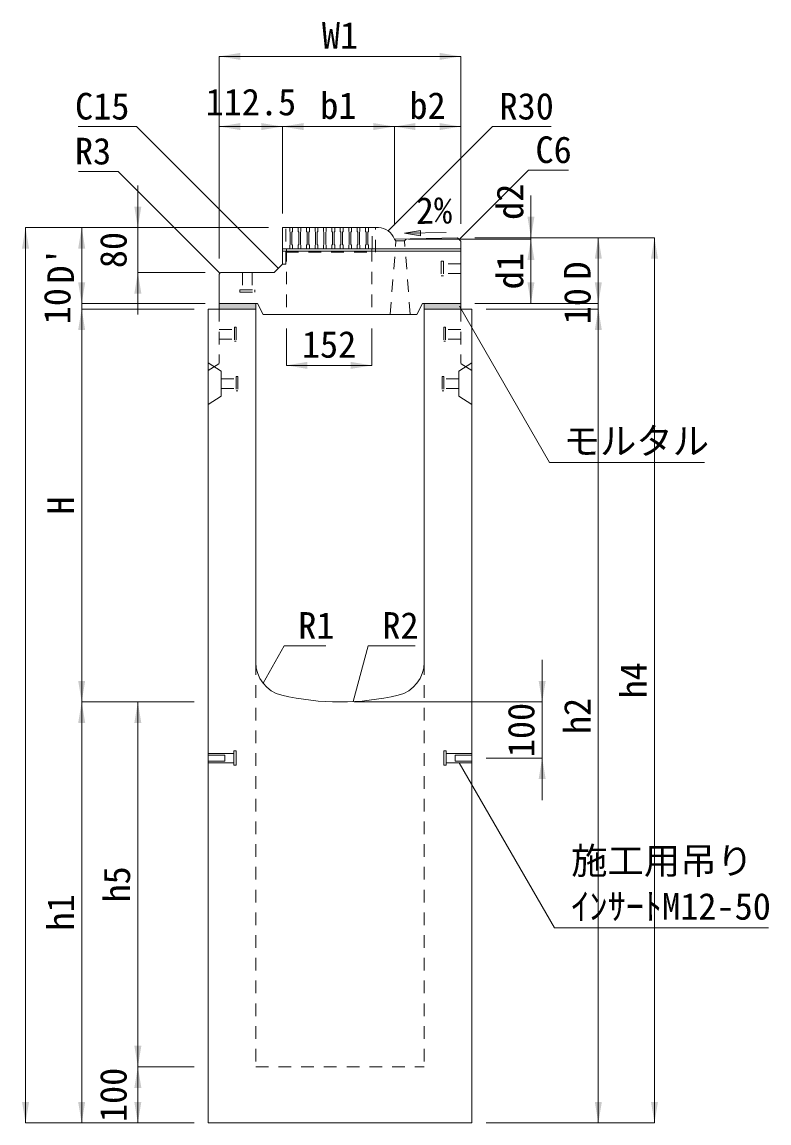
# Model space of a CAD drawing. Units: millimetres at full size. Extents: x -44570 to -19804, y 69050 to 91573.
# Drawn here: x -42355 to -41025, y 78268 to 80229 of the extents above; entities that cross this region are included whole.
import ezdxf
from ezdxf.enums import TextEntityAlignment as Align

# ---------------------------------------------------------------- set-up
doc = ezdxf.new("R2010")
doc.units = ezdxf.units.MM
doc.header["$LTSCALE"] = 30
doc.linetypes.add('DASHED', pattern=[7.5, 6, -1.5])
doc.linetypes.add('USER1', pattern=[1.35, 0.75, -0.6])
for name, color, linetype, lineweight in [('0_2', 7, 'Continuous', 20), ('寸法引出', 7, 'Continuous', 9), ('寸法線', 7, 'Continuous', 9), ('本体', 2, 'Continuous', 9), ('ｲﾝｻｰﾄ', 3, 'USER1', 5), ('ｸﾞﾚｰﾁﾝｸﾞ', 7, 'Continuous', 5), ('ﾊｯﾁﾝｸﾞ', 7, 'Continuous', 5)]:
    doc.layers.add(name, color=color, linetype=linetype, lineweight=lineweight)
doc.styles.add('ＭＳ ゴシック', font='')
doc.styles.get('ＭＳ ゴシック').set_extended_font_data('MS Gothic')

# ---------------------------------------------------------------- blocks, each defined once
blk = doc.blocks.new('filled_arrow')
at = {"color": 0, "linetype": 'Continuous', "lineweight": -2}
blk.add_solid([(7.5, 1.25), (0, 0), (7.5, -1.25)], dxfattribs=at)

msp = doc.modelspace()

# ---------------------------------------------------------------- hatches: boundary and pattern name
at = {"layer": '寸法引出'}
msp.add_hatch(color=256, dxfattribs=at).paths.add_polyline_path([(-41645.8, 79858.07), (-41645.64, 79848.69), (-41673.84, 79852.89)])
at = {"layer": 'ﾊｯﾁﾝｸﾞ'}
for points in [[(-42003.86, 79728.08), (-42003.86, 79718.08), (-41938.86, 79718.08), (-41938.86, 79728.08)], [(-41638.86, 79728.08), (-41638.86, 79718.08), (-41573.86, 79718.08), (-41573.86, 79728.08)]]:
    msp.add_hatch(color=8, dxfattribs=at).paths.add_polyline_path(points)

# ---------------------------------------------------------------- linework, layer by layer
at = {"layer": '0_2', "lineweight": 9}
msp.add_line((-41573.86, 79845.08), (-41574.07, 79845.08), dxfattribs=at)
at = {"layer": '0_2'}
msp.add_line((-42003.86, 78268.08), (-41573.86, 78268.08), dxfattribs=at)
at = {"layer": '0_2', "lineweight": 9}
for points in [[(-41925.93, 79051.4), (-41888.24, 79118.08), (-41814, 79118.08)], [(-41765.15, 79018.71), (-41738.52, 79118.08), (-41655.14, 79118.08)]]:
    msp.add_lwpolyline(points, dxfattribs=at)
at = {"layer": '寸法引出'}
msp.add_line((-41673.84, 79852.89), (-41599.82, 79854.17), dxfattribs=at)
for points in [[(-41898.86, 79790.58), (-42151.36, 80043.08), (-42254.98, 80043.08)], [(-41576.86, 79842.02), (-41453.26, 79965.58), (-41381.88, 79965.58)]]:
    msp.add_lwpolyline(points, dxfattribs=at)
at = {"layer": '寸法引出', "lineweight": 13}
msp.add_lwpolyline([(-41645.8, 79858.07), (-41645.64, 79848.69), (-41673.84, 79852.89)], close=True, dxfattribs=at)
at = {"layer": '寸法線'}
for p, q in [((-41573.86, 80168.08), (-42003.86, 80168.08)), ((-42003.86, 79888.08), (-42003.86, 80168.08)), ((-41573.86, 79870.08), (-41573.86, 80168.08)), ((-42003.86, 80043.08), (-41891.36, 80043.08)), ((-42003.86, 79808.08), (-42003.86, 80043.08)), ((-41891.36, 80043.08), (-41692.1, 80043.08)), ((-41891.36, 79888.08), (-41891.36, 80043.08)), ((-41891.36, 79888.08), (-41891.36, 80043.08)), ((-41692.1, 79867.72), (-41692.1, 80043.08)), ((-41692.1, 80043.08), (-41573.86, 80043.08)), ((-41692.1, 79867.72), (-41692.1, 80043.08)), ((-41573.86, 79870.08), (-41573.86, 80043.08)), ((-42148.86, 79708.08), (-42148.86, 79938.08)), ((-41448.86, 79920.08), (-41448.86, 79767.72)), ((-42348.86, 78268.08), (-42348.86, 79863.08)), ((-41916.36, 79863.08), (-42348.86, 79863.08)), ((-42248.86, 79863.08), (-42248.86, 79728.08)), ((-41916.36, 79863.08), (-42248.86, 79863.08)), ((-41916.36, 79863.08), (-42148.86, 79863.08)), ((-41667.1, 79842.72), (-41448.86, 79842.72)), ((-41667.1, 79842.72), (-41448.86, 79842.72)), ((-41548.86, 79845.08), (-41228.86, 79845.08)), ((-41548.86, 79845.08), (-41328.86, 79845.08)), ((-41548.86, 79845.08), (-41448.86, 79845.08)), ((-41448.86, 79842.72), (-41448.86, 79728.08)), ((-41328.86, 79845.08), (-41328.86, 79728.08)), ((-41228.86, 79845.08), (-41228.86, 78268.08)), ((-42248.86, 79643.08), (-42248.86, 79803.08)), ((-41328.86, 79643.08), (-41328.86, 79803.08)), ((-42028.86, 79783.08), (-42148.86, 79783.08)), ((-42028.86, 79728.08), (-42248.86, 79728.08)), ((-42028.86, 79728.08), (-42248.86, 79728.08)), ((-41548.86, 79728.08), (-41328.86, 79728.08)), ((-41548.86, 79728.08), (-41448.86, 79728.08)), ((-41548.86, 79728.08), (-41328.86, 79728.08)), ((-42248.86, 79718.08), (-42248.86, 79018.08)), ((-42048.86, 79718.08), (-42248.86, 79718.08)), ((-42048.86, 79718.08), (-42248.86, 79718.08)), ((-41528.86, 79718.08), (-41328.86, 79718.08)), ((-41528.86, 79718.08), (-41328.86, 79718.08)), ((-41328.86, 79718.08), (-41328.86, 78268.08)), ((-41884.36, 79683.08), (-41884.36, 79617.61)), ((-41732.36, 79683.08), (-41732.36, 79617.61)), ((-41884.36, 79617.61), (-41732.36, 79617.61)), ((-41428.86, 79093.08), (-41428.86, 78843.08)), ((-42048.86, 79018.08), (-42248.86, 79018.08)), ((-42248.86, 79018.08), (-42248.86, 78268.08)), ((-42048.86, 79018.08), (-42248.86, 79018.08)), ((-42148.86, 78368.08), (-42148.86, 79018.08)), ((-42048.86, 79018.08), (-42148.86, 79018.08)), ((-41763.86, 79018.08), (-41428.86, 79018.08)), ((-41528.86, 78918.08), (-41428.86, 78918.08)), ((-42048.86, 78368.08), (-42148.86, 78368.08)), ((-42148.86, 78268.08), (-42148.86, 78368.08)), ((-42048.86, 78368.08), (-42148.86, 78368.08)), ((-42048.86, 78268.08), (-42348.86, 78268.08)), ((-42051.49, 78268.08), (-42248.86, 78268.08)), ((-42048.86, 78268.08), (-42148.86, 78268.08)), ((-41528.86, 78268.08), (-41228.86, 78268.08)), ((-41459.04, 78268.08), (-41328.86, 78268.08))]:
    msp.add_line(p, q, dxfattribs=at)
for points in [[(-41703.03, 79857.47), (-41517.42, 80043.08), (-41413.04, 80043.08)], [(-42002.98, 79782.2), (-42183.86, 79963.08), (-42254.48, 79963.08)], [(-41576.25, 79723.08), (-41415.65, 79444.9), (-41139.63, 79444.9)], [(-41576.86, 78909.83), (-41407.16, 78615.9), (-41025.64, 78615.9)]]:
    msp.add_lwpolyline(points, dxfattribs=at)
at = {"layer": '本体', "lineweight": 20}
for p, q in [((-41720.51, 79863.08), (-41891.36, 79863.08)), ((-41891.36, 79798.08), (-41891.36, 79863.08)), ((-41579.86, 79844.96), (-41692.1, 79842.72)), ((-41579.86, 79844.96), (-41573.86, 79839.08)), ((-41573.86, 79728.08), (-41573.86, 79839.08)), ((-41906.36, 79783.08), (-42000.86, 79783.08)), ((-41891.36, 79798.08), (-41906.36, 79783.08)), ((-42003.86, 79780.08), (-42003.86, 79728.08)), ((-41935.83, 79728.08), (-42003.86, 79728.08)), ((-41935.83, 79728.08), (-41925.83, 79708.08)), ((-41641.88, 79728.08), (-41651.88, 79708.08)), ((-41573.86, 79728.08), (-41641.88, 79728.08)), ((-41938.86, 79718.08), (-42023.86, 79718.08)), ((-42023.86, 79718.08), (-42023.86, 78268.08)), ((-41938.86, 79088.61), (-41938.86, 79718.08)), ((-41651.88, 79708.08), (-41925.83, 79708.08)), ((-41638.86, 79088.61), (-41638.86, 79718.08)), ((-41553.86, 79718.08), (-41638.86, 79718.08)), ((-41553.86, 78268.08), (-41553.86, 79718.08)), ((-42023.86, 78268.08), (-41553.86, 78268.08))]:
    msp.add_line(p, q, dxfattribs=at)
at = {"layer": '本体', "linetype": 'USER1'}
for p, q in [((-41692.1, 79842.72), (-41689.28, 79839.66)), ((-41671.1, 79842.72), (-41673.92, 79839.66)), ((-41884.36, 79825.08), (-41884.36, 79708.08)), ((-41732.36, 79825.08), (-41732.36, 79708.08)), ((-41699.41, 79708.08), (-41689.28, 79839.66)), ((-41689.28, 79839.66), (-41673.92, 79839.66)), ((-41663.79, 79708.08), (-41673.92, 79839.66)), ((-42003.86, 79718.08), (-42003.86, 79621.08)), ((-41573.86, 79718.08), (-41573.86, 79621.08)), ((-42023.86, 79608.58), (-42003.86, 79621.08)), ((-41553.86, 79608.58), (-41573.86, 79621.08)), ((-41938.86, 79088.61), (-41938.86, 78368.08)), ((-41638.86, 79088.61), (-41638.86, 78368.08)), ((-41938.86, 78368.08), (-41638.86, 78368.08))]:
    msp.add_line(p, q, dxfattribs=at)
at = {"layer": '本体', "color": 4, "lineweight": 5}
for p, q in [((-41891.36, 79825.08), (-41573.86, 79825.08)), ((-41891.36, 79821.08), (-41573.86, 79821.08))]:
    msp.add_line(p, q, dxfattribs=at)
at = {"layer": '本体'}
for p, q in [((-42003.86, 79718.08), (-42003.86, 79728.08)), ((-41938.86, 79718.08), (-41938.86, 79728.08)), ((-41638.86, 79718.08), (-41638.86, 79728.08)), ((-41573.86, 79718.08), (-41573.86, 79728.08)), ((-42023.86, 79622.08), (-42000.66, 79607.58)), ((-42000.66, 79607.58), (-42000.66, 79562.58)), ((-41553.86, 79622.08), (-41577.06, 79607.58)), ((-41577.06, 79607.58), (-41577.06, 79562.58)), ((-42023.86, 79548.08), (-42000.66, 79562.58)), ((-41553.86, 79548.08), (-41577.06, 79562.58))]:
    msp.add_line(p, q, dxfattribs=at)
at = {"layer": '本体', "lineweight": 20}
for centre, radius, start, end in [((-41720.51, 79833.08), 30, 18.7325, 90), ((-42000.86, 79780.08), 3, 90, 180), ((-41878.86, 79088.61), 60, 180, 256.65776), ((-41698.86, 79088.61), 60, 283.34229, 0), ((-41788.86, 79468.08), 450, 256.65776, 283.34229)]:
    msp.add_arc(centre, radius, start, end, dxfattribs=at)
at = {"layer": 'ｲﾝｻｰﾄ'}
for p, q in [((-41604.49, 79803.2), (-41608.86, 79803.2)), ((-41608.86, 79803.2), (-41608.86, 79776.95)), ((-41604.49, 79803.2), (-41604.49, 79776.95)), ((-41962.61, 79783.08), (-41962.61, 79752.46)), ((-41945.11, 79783.08), (-41945.11, 79752.46)), ((-41573.86, 79798.83), (-41604.49, 79798.83)), ((-41604.49, 79776.95), (-41608.86, 79776.95)), ((-41573.86, 79781.33), (-41604.49, 79781.33)), ((-41966.99, 79752.46), (-41966.99, 79748.08)), ((-41966.99, 79752.46), (-41940.74, 79752.46)), ((-41966.99, 79748.08), (-41940.74, 79748.08)), ((-41940.74, 79752.46), (-41940.74, 79748.08)), ((-41976.86, 79685.58), (-41976.86, 79660.58)), ((-41976.86, 79685.58), (-41973.86, 79685.58)), ((-41973.86, 79685.58), (-41973.86, 79660.58)), ((-41603.86, 79685.58), (-41603.86, 79660.58)), ((-41600.86, 79685.58), (-41603.86, 79685.58)), ((-41600.86, 79685.58), (-41600.86, 79660.58)), ((-42003.86, 79681.58), (-41976.86, 79681.58)), ((-41573.86, 79681.58), (-41600.86, 79681.58)), ((-42003.86, 79664.58), (-41976.86, 79664.58)), ((-41976.86, 79660.58), (-41973.86, 79660.58)), ((-41600.86, 79660.58), (-41603.86, 79660.58)), ((-41573.86, 79664.58), (-41600.86, 79664.58)), ((-42000.66, 79593.58), (-41973.66, 79593.58)), ((-41973.66, 79597.58), (-41973.66, 79572.58)), ((-41973.66, 79597.58), (-41970.66, 79597.58)), ((-41970.66, 79597.58), (-41970.66, 79572.58)), ((-41607.07, 79597.58), (-41607.07, 79572.58)), ((-41604.06, 79597.58), (-41607.07, 79597.58)), ((-41604.06, 79597.58), (-41604.06, 79572.58)), ((-41577.06, 79593.58), (-41604.06, 79593.58)), ((-42000.66, 79576.58), (-41973.66, 79576.58)), ((-41973.66, 79572.58), (-41970.66, 79572.58)), ((-41604.06, 79572.58), (-41607.07, 79572.58)), ((-41577.06, 79576.58), (-41604.06, 79576.58))]:
    msp.add_line(p, q, dxfattribs=at)
at = {"layer": 'ｲﾝｻｰﾄ', "linetype": 'DASHED', "lineweight": 9}
for p, q in [((-42023.86, 78909.83), (-42023.86, 78926.33)), ((-42023.86, 78926.33), (-41977.86, 78926.33)), ((-42023.86, 78923.33), (-41993.86, 78923.33)), ((-41993.86, 78912.83), (-41993.86, 78923.33)), ((-41977.86, 78930.83), (-41973.86, 78930.83)), ((-41977.86, 78905.33), (-41977.86, 78930.83)), ((-41973.86, 78905.33), (-41973.86, 78930.83)), ((-41599.86, 78930.83), (-41603.86, 78930.83)), ((-41603.86, 78905.33), (-41603.86, 78930.83)), ((-41599.86, 78905.33), (-41599.86, 78930.83)), ((-41553.86, 78926.33), (-41599.86, 78926.33)), ((-41583.86, 78912.83), (-41583.86, 78923.33)), ((-41553.86, 78923.33), (-41583.86, 78923.33)), ((-41553.86, 78909.83), (-41553.86, 78926.33)), ((-42023.86, 78912.83), (-41993.86, 78912.83)), ((-42023.86, 78909.83), (-41977.86, 78909.83)), ((-41977.86, 78905.33), (-41973.86, 78905.33)), ((-41599.86, 78905.33), (-41603.86, 78905.33)), ((-41553.86, 78909.83), (-41599.86, 78909.83)), ((-41553.86, 78912.83), (-41583.86, 78912.83))]:
    msp.add_line(p, q, dxfattribs=at)
at = {"layer": 'ｸﾞﾚｰﾁﾝｸﾞ', "linetype": 'USER1', "lineweight": 9}
for p, q in [((-41891.36, 79863.08), (-41885.36, 79863.08)), ((-41885.36, 79798.08), (-41885.36, 79863.08)), ((-41878.36, 79856.08), (-41878.36, 79863.08)), ((-41878.36, 79863.08), (-41873.36, 79863.08)), ((-41873.36, 79856.08), (-41873.36, 79863.08)), ((-41863.36, 79856.08), (-41863.36, 79863.08)), ((-41863.36, 79863.08), (-41858.36, 79863.08)), ((-41858.36, 79856.08), (-41858.36, 79863.08)), ((-41848.36, 79856.08), (-41848.36, 79863.08)), ((-41848.36, 79863.08), (-41843.36, 79863.08)), ((-41843.36, 79856.08), (-41843.36, 79863.08)), ((-41833.36, 79856.08), (-41833.36, 79863.08)), ((-41833.36, 79863.08), (-41828.36, 79863.08)), ((-41828.36, 79856.08), (-41828.36, 79863.08)), ((-41818.36, 79856.08), (-41818.36, 79863.08)), ((-41818.36, 79863.08), (-41813.36, 79863.08)), ((-41813.36, 79856.08), (-41813.36, 79863.08)), ((-41803.36, 79856.08), (-41803.36, 79863.08)), ((-41803.36, 79863.08), (-41798.36, 79863.08)), ((-41798.36, 79856.08), (-41798.36, 79863.08)), ((-41788.36, 79856.08), (-41788.36, 79863.08)), ((-41788.36, 79863.08), (-41783.36, 79863.08)), ((-41783.36, 79856.08), (-41783.36, 79863.08)), ((-41773.36, 79856.08), (-41773.36, 79863.08)), ((-41773.36, 79863.08), (-41768.36, 79863.08)), ((-41768.36, 79856.08), (-41768.36, 79863.08)), ((-41758.36, 79856.08), (-41758.36, 79863.08)), ((-41758.36, 79863.08), (-41753.36, 79863.08)), ((-41753.36, 79856.08), (-41753.36, 79863.08)), ((-41743.36, 79856.08), (-41743.36, 79863.08)), ((-41743.36, 79863.08), (-41738.36, 79863.08)), ((-41738.36, 79856.08), (-41738.36, 79863.08)), ((-41731.36, 79825.08), (-41731.36, 79863.08)), ((-41731.36, 79863.08), (-41725.36, 79863.08)), ((-41725.36, 79819.08), (-41725.36, 79863.08)), ((-41878.36, 79856.08), (-41877.36, 79855.08)), ((-41877.36, 79833.08), (-41877.36, 79855.08)), ((-41873.36, 79856.08), (-41874.36, 79855.08)), ((-41874.36, 79833.08), (-41874.36, 79855.08)), ((-41863.36, 79856.08), (-41862.36, 79855.08)), ((-41862.36, 79833.08), (-41862.36, 79855.08)), ((-41858.36, 79856.08), (-41859.36, 79855.08)), ((-41859.36, 79833.08), (-41859.36, 79855.08)), ((-41848.36, 79856.08), (-41847.36, 79855.08)), ((-41847.36, 79833.08), (-41847.36, 79855.08)), ((-41843.36, 79856.08), (-41844.36, 79855.08)), ((-41844.36, 79833.08), (-41844.36, 79855.08)), ((-41833.36, 79856.08), (-41832.36, 79855.08)), ((-41832.36, 79833.08), (-41832.36, 79855.08)), ((-41828.36, 79856.08), (-41829.36, 79855.08)), ((-41829.36, 79833.08), (-41829.36, 79855.08)), ((-41818.36, 79856.08), (-41817.36, 79855.08)), ((-41817.36, 79833.08), (-41817.36, 79855.08)), ((-41813.36, 79856.08), (-41814.36, 79855.08)), ((-41814.36, 79833.08), (-41814.36, 79855.08)), ((-41803.36, 79856.08), (-41802.36, 79855.08)), ((-41802.36, 79833.08), (-41802.36, 79855.08)), ((-41798.36, 79856.08), (-41799.36, 79855.08)), ((-41799.36, 79833.08), (-41799.36, 79855.08)), ((-41788.36, 79856.08), (-41787.36, 79855.08)), ((-41787.36, 79833.08), (-41787.36, 79855.08)), ((-41783.36, 79856.08), (-41784.36, 79855.08)), ((-41784.36, 79833.08), (-41784.36, 79855.08)), ((-41773.36, 79856.08), (-41772.36, 79855.08)), ((-41772.36, 79833.08), (-41772.36, 79855.08)), ((-41768.36, 79856.08), (-41769.36, 79855.08)), ((-41769.36, 79833.08), (-41769.36, 79855.08)), ((-41758.36, 79856.08), (-41757.36, 79855.08)), ((-41757.36, 79833.08), (-41757.36, 79855.08)), ((-41753.36, 79856.08), (-41754.36, 79855.08)), ((-41754.36, 79833.08), (-41754.36, 79855.08)), ((-41743.36, 79856.08), (-41742.36, 79855.08)), ((-41742.36, 79833.08), (-41742.36, 79855.08)), ((-41738.36, 79856.08), (-41739.36, 79855.08)), ((-41739.36, 79833.08), (-41739.36, 79855.08)), ((-41885.36, 79825.08), (-41727.36, 79825.08)), ((-41878.36, 79832.08), (-41877.36, 79833.08)), ((-41878.36, 79825.08), (-41878.36, 79832.08)), ((-41873.36, 79832.08), (-41874.36, 79833.08)), ((-41873.36, 79825.08), (-41873.36, 79832.08)), ((-41863.36, 79832.08), (-41862.36, 79833.08)), ((-41863.36, 79825.08), (-41863.36, 79832.08)), ((-41858.36, 79832.08), (-41859.36, 79833.08)), ((-41858.36, 79825.08), (-41858.36, 79832.08)), ((-41848.36, 79832.08), (-41847.36, 79833.08)), ((-41848.36, 79825.08), (-41848.36, 79832.08)), ((-41843.36, 79832.08), (-41844.36, 79833.08)), ((-41843.36, 79825.08), (-41843.36, 79832.08)), ((-41833.36, 79832.08), (-41832.36, 79833.08)), ((-41833.36, 79825.08), (-41833.36, 79832.08)), ((-41828.36, 79832.08), (-41829.36, 79833.08)), ((-41828.36, 79825.08), (-41828.36, 79832.08)), ((-41818.36, 79832.08), (-41817.36, 79833.08)), ((-41818.36, 79825.08), (-41818.36, 79832.08)), ((-41813.36, 79832.08), (-41814.36, 79833.08)), ((-41813.36, 79825.08), (-41813.36, 79832.08)), ((-41803.36, 79832.08), (-41802.36, 79833.08)), ((-41803.36, 79825.08), (-41803.36, 79832.08)), ((-41798.36, 79832.08), (-41799.36, 79833.08)), ((-41798.36, 79825.08), (-41798.36, 79832.08)), ((-41788.36, 79832.08), (-41787.36, 79833.08)), ((-41788.36, 79825.08), (-41788.36, 79832.08)), ((-41783.36, 79832.08), (-41784.36, 79833.08)), ((-41783.36, 79825.08), (-41783.36, 79832.08)), ((-41773.36, 79832.08), (-41772.36, 79833.08)), ((-41773.36, 79825.08), (-41773.36, 79832.08)), ((-41768.36, 79832.08), (-41769.36, 79833.08)), ((-41768.36, 79825.08), (-41768.36, 79832.08)), ((-41758.36, 79832.08), (-41757.36, 79833.08)), ((-41758.36, 79825.08), (-41758.36, 79832.08)), ((-41753.36, 79832.08), (-41754.36, 79833.08)), ((-41753.36, 79825.08), (-41753.36, 79832.08)), ((-41743.36, 79832.08), (-41742.36, 79833.08)), ((-41743.36, 79825.08), (-41743.36, 79832.08)), ((-41738.36, 79832.08), (-41739.36, 79833.08)), ((-41738.36, 79825.08), (-41738.36, 79832.08)), ((-41885.36, 79819.08), (-41725.36, 79819.08)), ((-41885.36, 79798.08), (-41891.36, 79798.08))]:
    msp.add_line(p, q, dxfattribs=at)

# ---------------------------------------------------------------- block references
at = {"layer": '0_2', "lineweight": 9, "xscale": 0.2, "yscale": 0.2}
for p, rotation in [((-41925.93, 79051.4), 60.5), ((-41765.15, 79018.71), 75)]:
    msp.add_blockref('filled_arrow', p, dxfattribs=dict(at, rotation=rotation))
at = {"layer": '寸法引出', "xscale": 0.2, "yscale": 0.2}
for p, rotation in [((-41576.86, 79842.02), 45), ((-41898.86, 79790.58), 135)]:
    msp.add_blockref('filled_arrow', p, dxfattribs=dict(at, rotation=rotation))
at = {"layer": '寸法線', "xscale": 5, "yscale": 5}
for p in [(-42003.86, 80168.08), (-42003.86, 80043.08), (-41891.36, 80043.08), (-41692.1, 80043.08), (-41884.36, 79617.61)]:
    msp.add_blockref('filled_arrow', p, dxfattribs=at)
at = {"layer": '寸法線'}
for p, xscale, yscale, rotation in [((-41573.86, 80168.08), 5, 5, 180), ((-41891.36, 80043.08), 5, 5, 180), ((-41692.1, 80043.08), 5, 5, 180), ((-41573.86, 80043.08), 5, 5, 180), ((-42148.86, 79863.08), 5, 5, 90), ((-41448.86, 79845.08), 5, 5, 90), ((-42348.86, 79863.08), 5, 5, 270), ((-42248.86, 79863.08), 5, 5, 270), ((-41703.03, 79857.47), 0.2, 0.2, 45), ((-41448.86, 79842.72), 5, 5, 270), ((-41448.86, 79842.72), 5, 5, 270), ((-41328.86, 79845.08), 5, 5, 270), ((-41228.86, 79845.08), 5, 5, 270), ((-42148.86, 79783.08), 5, 5, 270), ((-42002.98, 79782.2), 0.2, 0.2, 135), ((-42248.86, 79728.08), 5, 5, 90), ((-42248.86, 79728.08), 5, 5, 90), ((-41448.86, 79728.08), 5, 5, 90), ((-41328.86, 79728.08), 5, 5, 90), ((-41328.86, 79728.08), 5, 5, 90), ((-42248.86, 79718.08), 5, 5, 270), ((-42248.86, 79718.08), 5, 5, 270), ((-41576.25, 79723.08), 0.2, 0.2, 300), ((-41328.86, 79718.08), 5, 5, 270), ((-41328.86, 79718.08), 5, 5, 270), ((-41732.36, 79617.61), 5, 5, 180), ((-42248.86, 79018.08), 5, 5, 90), ((-41428.86, 79018.08), 5, 5, 90), ((-42248.86, 79018.08), 5, 5, 270), ((-42148.86, 79018.08), 5, 5, 270), ((-41576.86, 78909.83), 0.2, 0.2, 300), ((-41428.86, 78918.08), 5, 5, 270), ((-42148.86, 78368.08), 5, 5, 90), ((-42148.86, 78368.08), 5, 5, 270), ((-42348.86, 78268.08), 5, 5, 90), ((-42248.86, 78268.08), 5, 5, 90), ((-42148.86, 78268.08), 5, 5, 90), ((-41328.86, 78268.08), 5, 5, 90), ((-41228.86, 78268.08), 5, 5, 90)]:
    msp.add_blockref('filled_arrow', p, dxfattribs=dict(at, xscale=xscale, yscale=yscale, rotation=rotation))

# ---------------------------------------------------------------- texts
at = {"layer": '0_2', "style": 'ＭＳ ゴシック'}
for s, p in [('R1', (-41863.24, 79178.08)), ('R2', (-41713.52, 79178.08))]:
    msp.add_text(s, height=47.47, dxfattribs=at).set_placement(p, align=Align.TOP_LEFT)
at = {"layer": '寸法引出', "style": 'ＭＳ ゴシック'}
msp.add_text('C15', height=47.47, dxfattribs=at).set_placement((-42163.86, 80103.08), align=Align.TOP_RIGHT)
msp.add_text('C6', height=47.47, dxfattribs=at).set_placement((-41440.76, 80025.58), align=Align.TOP_LEFT)
at = {"layer": '寸法線', "style": 'ＭＳ ゴシック'}
for s, p in [('W1', (-41788.86, 80205.58)), ('112.5', (-41947.61, 80086.83)), ('b1', (-41791.73, 80080.58)), ('b2', (-41632.98, 80080.58)), ('152', (-41808.36, 79655.11))]:
    msp.add_text(s, height=47.47, dxfattribs=at).set_placement(p, align=Align.MIDDLE_CENTER)
for s, p in [('R30', (-41504.92, 80103.08)), ('モルタル', (-41390.65, 79506.68))]:
    msp.add_text(s, height=47.47, dxfattribs=at).set_placement(p, align=Align.TOP_LEFT)
msp.add_text('R3', height=47.47, dxfattribs=at).set_placement((-42196.36, 80023.08), align=Align.TOP_RIGHT)
for s, rotation, p in [('d2', 90, (-41486.36, 79909.14)), ('2%', 1, (-41621.47, 79893.84)), ('80', 90, (-42192.61, 79823.08)), ("D'", 90, (-42286.36, 79795.58)), ('d1', 90, (-41486.36, 79785.4)), ('D', 90, (-41366.36, 79786.58)), ('10', 90, (-42292.61, 79723.08)), ('10', 90, (-41366.36, 79723.08)), ('H', 90, (-42286.36, 79368.08)), ('h4', 90, (-41266.36, 79056.58)), ('h2', 90, (-41366.36, 78993.08)), ('100', 90, (-41466.36, 78968.08)), ('h5', 90, (-42186.36, 78693.08)), ('h1', 90, (-42286.36, 78643.08)), ('100', 90, (-42192.61, 78318.08))]:
    msp.add_text(s, height=47.47, rotation=rotation, dxfattribs=at).set_placement(p, align=Align.MIDDLE_CENTER)
for s, p in [('施工用吊り', (-41377.16, 78697.28)), ('ｲﾝｻｰﾄM12-50', (-41377.16, 78616.03))]:
    msp.add_text(s, height=47.47, dxfattribs=at).set_placement(p, align=Align.BOTTOM_LEFT)

doc.saveas('drawing.dxf')
